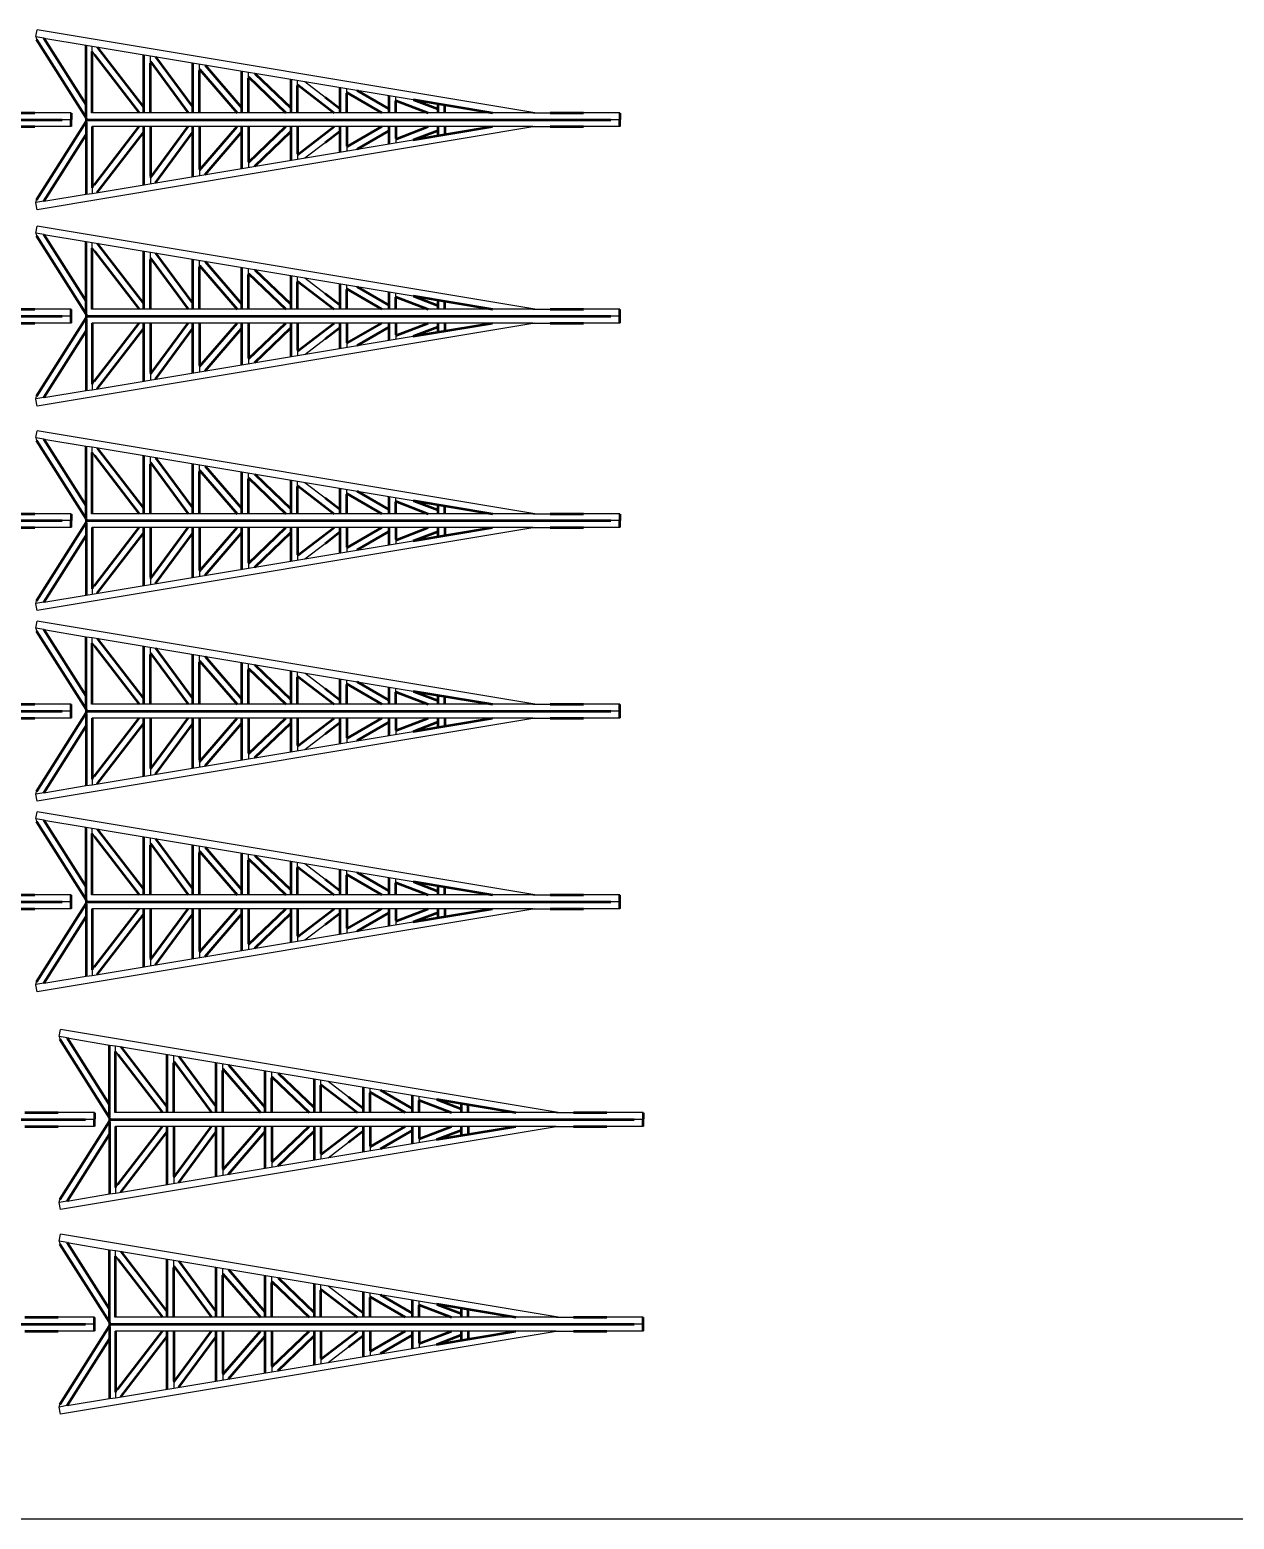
# Model space of a CAD drawing. Header units: centimetres. Extents: x 87 to 195, y 102 to 162.
# Drawn here: x 146.21 to 158.07, y 101.98 to 116.65 of the extents above; entities that cross this region are included whole.
import ezdxf

# ---------------------------------------------------------------- set-up
doc = ezdxf.new("R2010")
doc.units = ezdxf.units.CM
doc.layers.add('modulos alternativos', color=10, linetype='Continuous')

msp = doc.modelspace()

# ---------------------------------------------------------------- linework, layer by layer
for p, q in [((146.267, 116.584), (146.278, 116.651)), ((151.182, 115.834), (146.278, 116.651)), ((146.267, 116.584), (146.273, 116.555)), ((146.267, 116.582), (146.267, 116.582)), ((146.346, 116.569), (146.267, 116.582)), ((146.346, 116.569), (146.763, 116.499)), ((146.763, 116.499), (146.82, 116.491)), ((146.82, 116.436), (146.82, 116.491)), ((146.82, 116.491), (149.983, 115.964)), ((146.82, 116.436), (146.843, 116.406)), ((146.87, 116.483), (146.872, 116.481)), ((147.327, 116.405), (147.327, 116.407)), ((147.395, 116.322), (147.395, 116.396)), ((147.444, 116.388), (147.446, 116.385)), ((147.81, 116.325), (147.81, 116.326)), ((147.879, 116.249), (147.879, 116.315)), ((147.932, 116.306), (147.934, 116.304)), ((148.294, 116.244), (148.294, 116.246)), ((148.363, 116.176), (148.363, 116.234)), ((148.422, 116.224), (148.425, 116.222)), ((148.778, 116.163), (148.778, 116.165)), ((148.846, 116.102), (148.846, 116.154)), ((148.918, 116.142), (149.116, 115.989)), ((149.261, 116.083), (149.261, 116.085)), ((149.33, 116.027), (149.33, 116.073)), ((149.426, 116.057), (149.431, 116.054)), ((149.745, 116.002), (149.745, 116.004)), ((149.813, 115.952), (149.813, 115.993)), ((149.983, 115.964), (149.992, 115.961)), ((146.613, 115.834), (146.256, 115.834)), ((146.613, 115.831), (146.613, 115.834)), ((146.763, 115.783), (146.763, 115.789)), ((146.82, 115.831), (146.82, 115.834)), ((148.237, 115.834), (146.82, 115.834)), ((148.249, 115.834), (148.237, 115.834)), ((151.165, 115.834), (148.249, 115.834)), ((148.363, 115.834), (148.36, 115.834)), ((151.165, 115.834), (151.335, 115.834)), ((152.02, 115.834), (151.663, 115.834)), ((152.02, 115.831), (152.02, 115.834)), ((146.613, 115.697), (146.256, 115.697)), ((151.182, 115.697), (146.278, 114.879)), ((146.613, 115.765), (146.525, 115.765)), ((146.613, 115.768), (146.613, 115.763)), ((146.613, 115.7), (146.613, 115.697)), ((146.763, 115.747), (146.763, 115.742)), ((146.82, 115.7), (146.82, 115.697)), ((148.237, 115.697), (146.82, 115.697)), ((148.249, 115.697), (148.237, 115.697)), ((151.165, 115.697), (148.249, 115.697)), ((148.363, 115.697), (148.36, 115.697)), ((151.165, 115.697), (151.335, 115.697)), ((152.02, 115.697), (151.663, 115.697)), ((152.02, 115.765), (151.932, 115.765)), ((152.02, 115.768), (152.02, 115.763)), ((152.02, 115.7), (152.02, 115.697)), ((146.82, 115.039), (149.983, 115.567)), ((148.918, 115.389), (149.116, 115.542)), ((149.33, 115.504), (149.33, 115.458)), ((149.745, 115.529), (149.745, 115.527)), ((149.813, 115.579), (149.813, 115.538)), ((149.983, 115.567), (149.992, 115.57)), ((148.363, 115.355), (148.363, 115.296)), ((148.778, 115.367), (148.778, 115.366)), ((148.846, 115.429), (148.846, 115.377)), ((149.261, 115.448), (149.261, 115.446)), ((149.426, 115.474), (149.431, 115.476)), ((147.395, 115.208), (147.395, 115.135)), ((147.81, 115.206), (147.81, 115.204)), ((147.879, 115.282), (147.879, 115.216)), ((147.932, 115.225), (147.934, 115.227)), ((148.294, 115.287), (148.294, 115.285)), ((148.422, 115.306), (148.425, 115.309)), ((146.763, 115.032), (146.82, 115.039)), ((146.82, 115.095), (146.843, 115.125)), ((146.82, 115.095), (146.82, 115.039)), ((146.87, 115.048), (146.872, 115.05)), ((147.327, 115.126), (147.327, 115.124)), ((147.444, 115.143), (147.446, 115.145)), ((146.267, 114.947), (146.273, 114.976)), ((146.346, 114.962), (146.267, 114.949)), ((146.267, 114.949), (146.267, 114.949)), ((146.278, 114.879), (146.267, 114.947)), ((146.346, 114.962), (146.763, 115.032)), ((146.267, 114.649), (146.278, 114.717)), ((146.267, 114.647), (146.267, 114.647)), ((146.267, 114.647), (146.273, 114.621)), ((146.346, 114.634), (146.267, 114.647)), ((151.182, 113.9), (146.278, 114.717)), ((146.346, 114.634), (146.763, 114.565)), ((146.763, 114.565), (146.82, 114.557)), ((146.82, 114.501), (146.82, 114.557)), ((146.82, 114.557), (149.983, 114.03)), ((146.82, 114.501), (146.843, 114.472)), ((146.87, 114.549), (146.872, 114.546)), ((147.327, 114.471), (147.327, 114.473)), ((147.395, 114.388), (147.395, 114.461)), ((147.444, 114.453), (147.446, 114.451)), ((147.81, 114.39), (147.81, 114.392)), ((147.879, 114.315), (147.879, 114.381)), ((147.932, 114.372), (147.934, 114.37)), ((148.294, 114.31), (148.294, 114.311)), ((148.363, 114.241), (148.363, 114.3)), ((148.422, 114.29), (148.425, 114.288)), ((148.778, 114.229), (148.778, 114.231)), ((148.846, 114.167), (148.846, 114.219)), ((148.918, 114.207), (149.116, 114.055)), ((149.261, 114.148), (149.261, 114.15)), ((149.33, 114.093), (149.33, 114.139)), ((149.426, 114.123), (149.431, 114.12)), ((149.745, 114.068), (149.745, 114.07)), ((149.813, 114.017), (149.813, 114.058)), ((149.983, 114.03), (149.992, 114.026)), ((146.613, 113.9), (146.256, 113.9)), ((146.613, 113.897), (146.613, 113.9)), ((146.82, 113.897), (146.82, 113.9)), ((148.237, 113.9), (146.82, 113.9)), ((148.249, 113.9), (148.237, 113.9)), ((151.165, 113.9), (148.249, 113.9)), ((148.363, 113.9), (148.36, 113.9)), ((151.165, 113.9), (151.335, 113.9)), ((152.02, 113.9), (151.663, 113.9)), ((152.02, 113.897), (152.02, 113.9)), ((146.613, 113.762), (146.256, 113.762)), ((151.182, 113.762), (146.278, 112.945)), ((146.613, 113.831), (146.525, 113.831)), ((146.613, 113.834), (146.613, 113.828)), ((146.613, 113.765), (146.613, 113.762)), ((146.763, 113.849), (146.763, 113.854)), ((146.763, 113.813), (146.763, 113.808)), ((146.82, 113.765), (146.82, 113.762)), ((148.237, 113.762), (146.82, 113.762)), ((148.249, 113.762), (148.237, 113.762)), ((151.165, 113.762), (148.249, 113.762)), ((148.363, 113.762), (148.36, 113.762)), ((151.165, 113.762), (151.335, 113.762)), ((152.02, 113.762), (151.663, 113.762)), ((152.02, 113.831), (151.932, 113.831)), ((152.02, 113.834), (152.02, 113.828)), ((152.02, 113.765), (152.02, 113.762)), ((146.82, 113.105), (149.983, 113.632)), ((148.918, 113.454), (149.116, 113.607)), ((149.33, 113.569), (149.33, 113.523)), ((149.745, 113.594), (149.745, 113.592)), ((149.813, 113.645), (149.813, 113.604)), ((149.983, 113.632), (149.992, 113.635)), ((148.778, 113.433), (148.778, 113.431)), ((148.846, 113.495), (148.846, 113.443)), ((149.261, 113.514), (149.261, 113.512)), ((149.426, 113.539), (149.431, 113.542)), ((147.879, 113.347), (147.879, 113.281)), ((147.932, 113.29), (147.934, 113.292)), ((148.294, 113.352), (148.294, 113.351)), ((148.363, 113.421), (148.363, 113.362)), ((148.422, 113.372), (148.425, 113.374)), ((146.82, 113.161), (146.843, 113.19)), ((146.82, 113.161), (146.82, 113.105)), ((147.327, 113.191), (147.327, 113.189)), ((147.395, 113.274), (147.395, 113.201)), ((147.444, 113.209), (147.446, 113.211)), ((147.81, 113.272), (147.81, 113.27)), ((146.267, 113.015), (146.273, 113.041)), ((146.346, 113.028), (146.267, 113.015)), ((146.267, 113.015), (146.267, 113.015)), ((146.278, 112.945), (146.267, 113.013)), ((146.346, 113.028), (146.763, 113.097)), ((146.763, 113.097), (146.82, 113.105)), ((146.87, 113.113), (146.872, 113.115)), ((146.267, 112.634), (146.278, 112.702)), ((151.182, 111.884), (146.278, 112.702)), ((146.267, 112.632), (146.267, 112.632)), ((146.267, 112.632), (146.273, 112.605)), ((146.346, 112.619), (146.267, 112.632)), ((146.346, 112.619), (146.763, 112.549)), ((146.763, 112.549), (146.82, 112.542)), ((146.82, 112.486), (146.82, 112.542)), ((146.82, 112.542), (149.983, 112.015)), ((146.82, 112.486), (146.843, 112.456)), ((146.87, 112.533), (146.872, 112.531)), ((147.327, 112.455), (147.327, 112.457)), ((147.395, 112.373), (147.395, 112.446)), ((147.444, 112.438), (147.446, 112.436)), ((147.81, 112.375), (147.81, 112.377)), ((147.879, 112.3), (147.879, 112.365)), ((147.932, 112.356), (147.934, 112.354)), ((148.294, 112.294), (148.294, 112.296)), ((148.363, 112.226), (148.363, 112.285)), ((148.422, 112.275), (148.425, 112.272)), ((148.778, 112.214), (148.778, 112.216)), ((148.846, 112.152), (148.846, 112.204)), ((148.918, 112.192), (149.116, 112.039)), ((149.261, 112.133), (149.261, 112.135)), ((149.33, 112.077), (149.33, 112.123)), ((149.426, 112.107), (149.431, 112.105)), ((149.745, 112.052), (149.745, 112.054)), ((149.813, 112.002), (149.813, 112.043)), ((149.983, 112.015), (149.992, 112.011)), ((146.613, 111.884), (146.256, 111.884)), ((146.613, 111.816), (146.525, 111.816)), ((146.613, 111.881), (146.613, 111.884)), ((146.613, 111.818), (146.613, 111.813)), ((146.763, 111.834), (146.763, 111.839)), ((146.82, 111.881), (146.82, 111.884)), ((148.237, 111.884), (146.82, 111.884)), ((148.249, 111.884), (148.237, 111.884)), ((151.165, 111.884), (148.249, 111.884)), ((148.363, 111.884), (148.36, 111.884)), ((151.165, 111.884), (151.335, 111.884)), ((152.02, 111.884), (151.663, 111.884)), ((152.02, 111.816), (151.932, 111.816)), ((152.02, 111.881), (152.02, 111.884)), ((152.02, 111.818), (152.02, 111.813)), ((146.613, 111.747), (146.256, 111.747)), ((151.182, 111.747), (146.278, 110.93)), ((146.613, 111.75), (146.613, 111.747)), ((146.763, 111.798), (146.763, 111.792)), ((146.82, 111.75), (146.82, 111.747)), ((148.237, 111.747), (146.82, 111.747)), ((148.249, 111.747), (148.237, 111.747)), ((151.165, 111.747), (148.249, 111.747)), ((148.363, 111.747), (148.36, 111.747)), ((151.165, 111.747), (151.335, 111.747)), ((152.02, 111.747), (151.663, 111.747)), ((152.02, 111.75), (152.02, 111.747)), ((146.82, 111.09), (149.983, 111.617)), ((148.918, 111.439), (149.116, 111.592)), ((149.33, 111.554), (149.33, 111.508)), ((149.426, 111.524), (149.431, 111.527)), ((149.745, 111.579), (149.745, 111.577)), ((149.813, 111.63), (149.813, 111.588)), ((149.983, 111.617), (149.992, 111.62)), ((148.363, 111.405), (148.363, 111.347)), ((148.778, 111.418), (148.778, 111.416)), ((148.846, 111.479), (148.846, 111.427)), ((149.261, 111.498), (149.261, 111.496)), ((147.395, 111.259), (147.395, 111.185)), ((147.81, 111.257), (147.81, 111.255)), ((147.879, 111.332), (147.879, 111.266)), ((147.932, 111.275), (147.934, 111.277)), ((148.294, 111.337), (148.294, 111.335)), ((148.422, 111.357), (148.425, 111.359)), ((146.346, 111.012), (146.763, 111.082)), ((146.763, 111.082), (146.82, 111.09)), ((146.82, 111.145), (146.843, 111.175)), ((146.82, 111.145), (146.82, 111.09)), ((146.87, 111.098), (146.872, 111.1)), ((147.327, 111.176), (147.327, 111.174)), ((147.444, 111.194), (147.446, 111.196)), ((146.267, 110.999), (146.273, 111.026)), ((146.346, 111.012), (146.267, 110.999)), ((146.267, 110.999), (146.267, 110.999)), ((146.278, 110.93), (146.267, 110.997)), ((146.267, 110.757), (146.278, 110.825)), ((151.182, 110.007), (146.278, 110.825)), ((146.267, 110.757), (146.273, 110.728)), ((146.267, 110.755), (146.267, 110.755)), ((146.346, 110.742), (146.267, 110.755)), ((146.346, 110.742), (146.763, 110.672)), ((146.763, 110.672), (146.82, 110.665)), ((146.82, 110.609), (146.82, 110.665)), ((146.82, 110.665), (149.983, 110.137)), ((146.87, 110.656), (146.872, 110.654)), ((146.82, 110.609), (146.843, 110.579)), ((147.327, 110.578), (147.327, 110.58)), ((147.395, 110.496), (147.395, 110.569)), ((147.444, 110.561), (147.446, 110.559)), ((147.81, 110.498), (147.81, 110.5)), ((147.879, 110.422), (147.879, 110.488)), ((147.932, 110.479), (147.934, 110.477)), ((148.294, 110.417), (148.294, 110.419)), ((148.363, 110.349), (148.363, 110.408)), ((148.422, 110.398), (148.425, 110.395)), ((148.778, 110.337), (148.778, 110.338)), ((148.846, 110.275), (148.846, 110.327)), ((148.918, 110.315), (149.116, 110.162)), ((149.261, 110.256), (149.261, 110.258)), ((149.33, 110.2), (149.33, 110.246)), ((149.426, 110.23), (149.431, 110.228)), ((149.745, 110.175), (149.745, 110.177)), ((149.813, 110.125), (149.813, 110.166)), ((149.983, 110.137), (149.992, 110.134)), ((146.613, 110.007), (146.256, 110.007)), ((146.613, 109.939), (146.525, 109.939)), ((146.613, 110.004), (146.613, 110.007)), ((146.613, 109.941), (146.613, 109.936)), ((146.763, 109.957), (146.763, 109.962)), ((146.763, 109.921), (146.763, 109.915)), ((146.82, 110.004), (146.82, 110.007)), ((148.237, 110.007), (146.82, 110.007)), ((148.249, 110.007), (148.237, 110.007)), ((151.165, 110.007), (148.249, 110.007)), ((148.363, 110.007), (148.36, 110.007)), ((151.165, 110.007), (151.335, 110.007)), ((152.02, 110.007), (151.663, 110.007)), ((152.02, 109.939), (151.932, 109.939)), ((152.02, 110.004), (152.02, 110.007)), ((152.02, 109.941), (152.02, 109.936)), ((146.613, 109.87), (146.256, 109.87)), ((151.182, 109.87), (146.278, 109.053)), ((146.613, 109.873), (146.613, 109.87)), ((146.82, 109.873), (146.82, 109.87)), ((148.237, 109.87), (146.82, 109.87)), ((148.249, 109.87), (148.237, 109.87)), ((151.165, 109.87), (148.249, 109.87)), ((148.363, 109.87), (148.36, 109.87)), ((151.165, 109.87), (151.335, 109.87)), ((152.02, 109.87), (151.663, 109.87)), ((152.02, 109.873), (152.02, 109.87)), ((146.82, 109.213), (149.983, 109.74)), ((148.918, 109.562), (149.116, 109.715)), ((149.261, 109.621), (149.261, 109.619)), ((149.33, 109.677), (149.33, 109.631)), ((149.426, 109.647), (149.431, 109.65)), ((149.745, 109.702), (149.745, 109.7)), ((149.813, 109.752), (149.813, 109.711)), ((149.983, 109.74), (149.992, 109.743)), ((148.363, 109.528), (148.363, 109.47)), ((148.422, 109.48), (148.425, 109.482)), ((148.778, 109.541), (148.778, 109.539)), ((148.846, 109.602), (148.846, 109.55)), ((147.395, 109.382), (147.395, 109.308)), ((147.444, 109.316), (147.446, 109.319)), ((147.81, 109.379), (147.81, 109.378)), ((147.879, 109.455), (147.879, 109.389)), ((147.932, 109.398), (147.934, 109.4)), ((148.294, 109.46), (148.294, 109.458)), ((146.346, 109.135), (146.763, 109.205)), ((146.763, 109.205), (146.82, 109.213)), ((146.82, 109.268), (146.843, 109.298)), ((146.82, 109.268), (146.82, 109.213)), ((146.87, 109.221), (146.872, 109.223)), ((147.327, 109.299), (147.327, 109.297)), ((146.267, 109.12), (146.273, 109.149)), ((146.346, 109.135), (146.267, 109.122)), ((146.267, 109.122), (146.267, 109.122)), ((146.278, 109.053), (146.267, 109.12)), ((146.267, 108.88), (146.278, 108.947)), ((146.267, 108.878), (146.267, 108.878)), ((146.267, 108.878), (146.273, 108.851)), ((146.346, 108.865), (146.267, 108.878)), ((151.182, 108.13), (146.278, 108.947)), ((146.346, 108.865), (146.763, 108.795)), ((146.763, 108.795), (146.82, 108.787)), ((146.82, 108.732), (146.82, 108.787)), ((146.82, 108.787), (149.983, 108.26)), ((146.82, 108.732), (146.843, 108.702)), ((146.87, 108.779), (146.872, 108.777)), ((147.327, 108.701), (147.327, 108.703)), ((147.395, 108.618), (147.395, 108.692)), ((147.444, 108.683), (147.446, 108.681)), ((147.81, 108.62), (147.81, 108.622)), ((147.879, 108.545), (147.879, 108.611)), ((147.932, 108.602), (147.934, 108.6)), ((148.294, 108.54), (148.294, 108.542)), ((148.363, 108.472), (148.363, 108.53)), ((148.422, 108.52), (148.425, 108.518)), ((148.778, 108.459), (148.778, 108.461)), ((148.846, 108.398), (148.846, 108.45)), ((148.918, 108.438), (149.116, 108.285)), ((149.261, 108.379), (149.261, 108.381)), ((149.33, 108.323), (149.33, 108.369)), ((149.426, 108.353), (149.431, 108.35)), ((149.745, 108.298), (149.745, 108.3)), ((149.813, 108.247), (149.813, 108.289)), ((149.983, 108.26), (149.992, 108.257)), ((146.613, 108.13), (146.256, 108.13)), ((146.613, 108.061), (146.525, 108.061)), ((146.613, 108.127), (146.613, 108.13)), ((146.613, 108.064), (146.613, 108.059)), ((146.613, 107.996), (146.613, 107.993)), ((146.763, 108.079), (146.763, 108.085)), ((146.763, 108.043), (146.763, 108.038)), ((146.82, 108.127), (146.82, 108.13)), ((148.237, 108.13), (146.82, 108.13)), ((146.82, 107.996), (146.82, 107.993)), ((148.249, 108.13), (148.237, 108.13)), ((151.165, 108.13), (148.249, 108.13)), ((148.363, 108.13), (148.36, 108.13)), ((151.165, 108.13), (151.335, 108.13)), ((152.02, 108.13), (151.663, 108.13)), ((152.02, 108.061), (151.932, 108.061)), ((152.02, 108.127), (152.02, 108.13)), ((152.02, 108.064), (152.02, 108.059)), ((152.02, 107.996), (152.02, 107.993)), ((146.613, 107.993), (146.256, 107.993)), ((151.182, 107.993), (146.278, 107.175)), ((148.237, 107.993), (146.82, 107.993)), ((146.82, 107.335), (149.983, 107.862)), ((148.249, 107.993), (148.237, 107.993)), ((151.165, 107.993), (148.249, 107.993)), ((148.363, 107.993), (148.36, 107.993)), ((149.813, 107.875), (149.813, 107.834)), ((149.983, 107.862), (149.992, 107.866)), ((151.165, 107.993), (151.335, 107.993)), ((152.02, 107.993), (151.663, 107.993)), ((148.846, 107.725), (148.846, 107.673)), ((148.918, 107.685), (149.116, 107.838)), ((149.261, 107.744), (149.261, 107.742)), ((149.33, 107.8), (149.33, 107.754)), ((149.426, 107.77), (149.431, 107.772)), ((149.745, 107.825), (149.745, 107.823)), ((147.879, 107.577), (147.879, 107.512)), ((148.294, 107.583), (148.294, 107.581)), ((148.363, 107.651), (148.363, 107.592)), ((148.422, 107.602), (148.425, 107.605)), ((148.778, 107.663), (148.778, 107.661)), ((146.82, 107.391), (146.843, 107.421)), ((147.327, 107.422), (147.327, 107.42)), ((147.395, 107.504), (147.395, 107.431)), ((147.444, 107.439), (147.446, 107.441)), ((147.81, 107.502), (147.81, 107.5)), ((147.932, 107.521), (147.934, 107.523)), ((146.267, 107.243), (146.273, 107.272)), ((146.346, 107.258), (146.763, 107.328)), ((146.763, 107.328), (146.82, 107.335)), ((146.82, 107.391), (146.82, 107.335)), ((146.87, 107.344), (146.872, 107.346)), ((146.346, 107.258), (146.267, 107.245)), ((146.267, 107.245), (146.267, 107.245)), ((146.278, 107.175), (146.267, 107.243)), ((146.497, 106.735), (146.508, 106.802)), ((146.497, 106.735), (146.503, 106.706)), ((146.497, 106.733), (146.497, 106.733)), ((146.576, 106.72), (146.497, 106.733)), ((151.412, 105.985), (146.508, 106.802)), ((146.576, 106.72), (146.993, 106.65)), ((146.993, 106.65), (147.05, 106.643)), ((147.05, 106.587), (147.05, 106.643)), ((147.05, 106.643), (150.213, 106.115)), ((147.05, 106.587), (147.073, 106.557)), ((147.1, 106.634), (147.102, 106.632)), ((147.557, 106.556), (147.557, 106.558)), ((147.625, 106.474), (147.625, 106.547)), ((147.674, 106.539), (147.676, 106.536)), ((148.04, 106.476), (148.04, 106.478)), ((148.109, 106.4), (148.109, 106.466)), ((148.162, 106.457), (148.164, 106.455)), ((148.524, 106.395), (148.524, 106.397)), ((148.593, 106.327), (148.593, 106.386)), ((148.652, 106.376), (148.655, 106.373)), ((149.008, 106.314), (149.008, 106.316)), ((149.076, 106.253), (149.076, 106.305)), ((149.148, 106.293), (149.346, 106.14)), ((149.491, 106.234), (149.491, 106.236)), ((149.56, 106.178), (149.56, 106.224)), ((149.656, 106.208), (149.661, 106.206)), ((149.975, 106.153), (149.975, 106.155)), ((150.043, 106.103), (150.043, 106.144)), ((150.213, 106.115), (150.222, 106.112)), ((146.843, 105.985), (146.486, 105.985)), ((146.843, 105.982), (146.843, 105.985)), ((146.993, 105.934), (146.993, 105.94)), ((147.05, 105.982), (147.05, 105.985)), ((148.467, 105.985), (147.05, 105.985)), ((148.479, 105.985), (148.467, 105.985)), ((151.395, 105.985), (148.479, 105.985)), ((148.593, 105.985), (148.59, 105.985)), ((151.395, 105.985), (151.565, 105.985)), ((152.25, 105.985), (151.893, 105.985)), ((152.25, 105.982), (152.25, 105.985)), ((146.843, 105.848), (146.486, 105.848)), ((151.412, 105.848), (146.508, 105.031)), ((146.843, 105.917), (146.755, 105.917)), ((146.843, 105.919), (146.843, 105.914)), ((146.843, 105.851), (146.843, 105.848)), ((146.993, 105.899), (146.993, 105.893)), ((147.05, 105.851), (147.05, 105.848)), ((148.467, 105.848), (147.05, 105.848)), ((148.479, 105.848), (148.467, 105.848)), ((151.395, 105.848), (148.479, 105.848)), ((148.593, 105.848), (148.59, 105.848)), ((151.395, 105.848), (151.565, 105.848)), ((152.25, 105.848), (151.893, 105.848)), ((152.25, 105.917), (152.162, 105.917)), ((152.25, 105.919), (152.25, 105.914)), ((152.25, 105.851), (152.25, 105.848)), ((147.05, 105.19), (150.213, 105.718)), ((149.148, 105.54), (149.346, 105.693)), ((149.56, 105.655), (149.56, 105.609)), ((149.975, 105.68), (149.975, 105.678)), ((150.043, 105.73), (150.043, 105.689)), ((150.213, 105.718), (150.222, 105.721)), ((148.593, 105.506), (148.593, 105.447)), ((149.008, 105.519), (149.008, 105.517)), ((149.076, 105.58), (149.076, 105.528)), ((149.491, 105.599), (149.491, 105.597)), ((149.656, 105.625), (149.661, 105.627)), ((147.625, 105.359), (147.625, 105.286)), ((148.04, 105.357), (148.04, 105.355)), ((148.109, 105.433), (148.109, 105.367)), ((148.162, 105.376), (148.164, 105.378)), ((148.524, 105.438), (148.524, 105.436)), ((148.652, 105.457), (148.655, 105.46)), ((147.05, 105.246), (147.073, 105.276)), ((147.05, 105.246), (147.05, 105.19)), ((147.557, 105.277), (147.557, 105.275)), ((147.674, 105.294), (147.676, 105.297)), ((146.497, 105.098), (146.503, 105.127)), ((146.576, 105.113), (146.497, 105.1)), ((146.497, 105.1), (146.497, 105.1)), ((146.508, 105.031), (146.497, 105.098)), ((146.576, 105.113), (146.993, 105.183)), ((146.993, 105.183), (147.05, 105.19)), ((147.1, 105.199), (147.102, 105.201)), ((146.497, 104.718), (146.508, 104.786)), ((151.412, 103.968), (146.508, 104.786)), ((146.497, 104.718), (146.503, 104.689)), ((146.497, 104.716), (146.497, 104.716)), ((146.576, 104.703), (146.497, 104.716)), ((146.576, 104.703), (146.993, 104.633)), ((146.993, 104.633), (147.05, 104.626)), ((147.05, 104.57), (147.05, 104.626)), ((147.05, 104.626), (150.213, 104.099)), ((147.05, 104.57), (147.073, 104.54)), ((147.1, 104.617), (147.102, 104.615)), ((147.557, 104.539), (147.557, 104.541)), ((147.625, 104.457), (147.625, 104.53)), ((147.674, 104.522), (147.676, 104.52)), ((148.04, 104.459), (148.04, 104.461)), ((148.109, 104.384), (148.109, 104.449)), ((148.162, 104.441), (148.164, 104.438)), ((148.524, 104.378), (148.524, 104.38)), ((148.593, 104.31), (148.593, 104.369)), ((148.652, 104.359), (148.655, 104.356)), ((149.008, 104.298), (149.008, 104.3)), ((149.076, 104.236), (149.076, 104.288)), ((149.148, 104.276), (149.346, 104.123)), ((149.491, 104.217), (149.491, 104.219)), ((149.56, 104.161), (149.56, 104.208)), ((149.656, 104.191), (149.661, 104.189)), ((149.975, 104.136), (149.975, 104.138)), ((150.043, 104.086), (150.043, 104.127)), ((150.213, 104.099), (150.222, 104.095)), ((146.843, 103.968), (146.486, 103.968)), ((146.843, 103.9), (146.755, 103.9)), ((146.843, 103.965), (146.843, 103.968)), ((146.843, 103.903), (146.843, 103.897)), ((146.993, 103.918), (146.993, 103.923)), ((147.05, 103.965), (147.05, 103.968)), ((148.467, 103.968), (147.05, 103.968)), ((148.479, 103.968), (148.467, 103.968)), ((151.395, 103.968), (148.479, 103.968)), ((148.593, 103.968), (148.59, 103.968)), ((151.395, 103.968), (151.565, 103.968)), ((152.25, 103.968), (151.893, 103.968)), ((152.25, 103.9), (152.162, 103.9)), ((152.25, 103.965), (152.25, 103.968)), ((152.25, 103.903), (152.25, 103.897)), ((146.843, 103.831), (146.486, 103.831)), ((151.412, 103.831), (146.508, 103.014)), ((146.843, 103.834), (146.843, 103.831)), ((146.993, 103.882), (146.993, 103.877)), ((147.05, 103.834), (147.05, 103.831)), ((148.467, 103.831), (147.05, 103.831)), ((148.479, 103.831), (148.467, 103.831)), ((151.395, 103.831), (148.479, 103.831)), ((148.593, 103.831), (148.59, 103.831)), ((151.395, 103.831), (151.565, 103.831)), ((152.25, 103.831), (151.893, 103.831)), ((152.25, 103.834), (152.25, 103.831)), ((147.05, 103.174), (150.213, 103.701)), ((149.148, 103.523), (149.346, 103.676)), ((149.56, 103.638), (149.56, 103.592)), ((149.656, 103.608), (149.661, 103.611)), ((149.975, 103.663), (149.975, 103.661)), ((150.043, 103.714), (150.043, 103.672)), ((150.213, 103.701), (150.222, 103.704)), ((148.593, 103.489), (148.593, 103.431)), ((149.008, 103.502), (149.008, 103.5)), ((149.076, 103.563), (149.076, 103.511)), ((149.491, 103.582), (149.491, 103.58)), ((147.625, 103.343), (147.625, 103.27)), ((148.04, 103.341), (148.04, 103.339)), ((148.109, 103.416), (148.109, 103.35)), ((148.162, 103.359), (148.164, 103.361)), ((148.524, 103.421), (148.524, 103.419)), ((148.652, 103.441), (148.655, 103.443)), ((146.576, 103.097), (146.993, 103.166)), ((146.993, 103.166), (147.05, 103.174)), ((147.05, 103.229), (147.073, 103.259)), ((147.05, 103.229), (147.05, 103.174)), ((147.1, 103.182), (147.102, 103.184)), ((147.557, 103.26), (147.557, 103.258)), ((147.674, 103.278), (147.676, 103.28)), ((146.497, 103.083), (146.503, 103.11)), ((146.576, 103.097), (146.497, 103.083)), ((146.497, 103.083), (146.497, 103.083)), ((146.508, 103.014), (146.497, 103.081))]:
    msp.add_line(p, q)
at = {"lineweight": 50}
for p, q in [((146.273, 116.555), (146.763, 115.783)), ((146.346, 116.569), (146.763, 115.911)), ((146.763, 115.789), (146.763, 116.499)), ((146.82, 115.834), (146.82, 116.436)), ((146.843, 116.406), (147.284, 115.834)), ((146.872, 116.481), (147.327, 115.89)), ((147.327, 116.405), (147.327, 115.834)), ((147.446, 116.385), (147.81, 115.892)), ((147.395, 116.338), (147.768, 115.834)), ((147.395, 115.834), (147.395, 116.322)), ((147.81, 116.325), (147.81, 115.834)), ((147.879, 116.263), (148.249, 115.834)), ((147.879, 115.834), (147.879, 116.249)), ((147.934, 116.304), (148.294, 115.886)), ((148.294, 116.244), (148.294, 115.834)), ((148.425, 116.222), (148.778, 115.882)), ((148.363, 116.187), (148.728, 115.834)), ((148.363, 115.834), (148.363, 116.176)), ((148.778, 116.163), (148.778, 115.834)), ((148.846, 116.111), (149.205, 115.834)), ((148.846, 115.834), (148.846, 116.102)), ((149.261, 116.083), (149.261, 115.834)), ((149.116, 115.989), (149.261, 115.877)), ((149.33, 116.034), (149.676, 115.834)), ((149.33, 115.834), (149.33, 116.027)), ((149.431, 116.054), (149.745, 115.874)), ((149.745, 116.002), (149.745, 115.834)), ((149.813, 115.956), (150.132, 115.834)), ((149.813, 115.834), (149.813, 115.952)), ((149.983, 115.964), (150.765, 115.834)), ((149.992, 115.961), (150.228, 115.871)), ((150.228, 115.923), (150.228, 115.834)), ((145.927, 115.834), (146.256, 115.834)), ((146.613, 115.831), (146.613, 115.768)), ((146.763, 115.783), (146.763, 115.747)), ((150.297, 115.834), (150.297, 115.912)), ((151.335, 115.834), (151.663, 115.834)), ((152.02, 115.831), (152.02, 115.768)), ((141.356, 115.765), (146.525, 115.765)), ((145.927, 115.697), (146.256, 115.697)), ((146.273, 114.976), (146.763, 115.747)), ((146.613, 115.7), (146.613, 115.763)), ((146.763, 115.765), (151.932, 115.765)), ((146.763, 115.742), (146.763, 115.032)), ((146.82, 115.697), (146.82, 115.095)), ((146.843, 115.125), (147.284, 115.697)), ((146.872, 115.05), (147.327, 115.641)), ((147.327, 115.697), (147.327, 115.126)), ((147.395, 115.697), (147.395, 115.208)), ((147.395, 115.193), (147.768, 115.697)), ((147.446, 115.145), (147.81, 115.639)), ((147.81, 115.697), (147.81, 115.206)), ((147.879, 115.697), (147.879, 115.282)), ((147.879, 115.268), (148.249, 115.697)), ((147.934, 115.227), (148.294, 115.644)), ((148.294, 115.697), (148.294, 115.287)), ((148.363, 115.697), (148.363, 115.355)), ((148.363, 115.344), (148.728, 115.697)), ((148.425, 115.309), (148.778, 115.649)), ((148.778, 115.697), (148.778, 115.367)), ((148.846, 115.697), (148.846, 115.429)), ((148.846, 115.42), (149.205, 115.697)), ((149.116, 115.542), (149.261, 115.654)), ((149.261, 115.697), (149.261, 115.448)), ((149.33, 115.497), (149.676, 115.697)), ((149.33, 115.697), (149.33, 115.504)), ((149.431, 115.476), (149.745, 115.657)), ((149.745, 115.697), (149.745, 115.529)), ((149.813, 115.697), (149.813, 115.579)), ((149.813, 115.575), (150.132, 115.697)), ((149.983, 115.567), (150.765, 115.697)), ((149.992, 115.57), (150.228, 115.66)), ((150.228, 115.697), (150.228, 115.607)), ((150.297, 115.697), (150.297, 115.619)), ((151.335, 115.697), (151.663, 115.697)), ((152.02, 115.7), (152.02, 115.763)), ((146.346, 114.962), (146.763, 115.619)), ((146.273, 114.621), (146.763, 113.849)), ((146.346, 114.634), (146.763, 113.977)), ((146.763, 113.854), (146.763, 114.565)), ((146.82, 113.9), (146.82, 114.501)), ((146.843, 114.472), (147.284, 113.9)), ((146.872, 114.546), (147.327, 113.956)), ((147.327, 114.471), (147.327, 113.9)), ((147.446, 114.451), (147.81, 113.957)), ((147.395, 114.403), (147.768, 113.9)), ((147.395, 113.9), (147.395, 114.388)), ((147.81, 114.39), (147.81, 113.9)), ((147.879, 114.328), (148.249, 113.9)), ((147.879, 113.9), (147.879, 114.315)), ((147.934, 114.37), (148.294, 113.952)), ((148.294, 114.31), (148.294, 113.9)), ((148.363, 114.252), (148.728, 113.9)), ((148.363, 113.9), (148.363, 114.241)), ((148.425, 114.288), (148.778, 113.947)), ((148.778, 114.229), (148.778, 113.9)), ((148.846, 114.176), (149.205, 113.9)), ((148.846, 113.9), (148.846, 114.167)), ((149.116, 114.055), (149.261, 113.943)), ((149.261, 114.148), (149.261, 113.9)), ((149.33, 114.099), (149.676, 113.9)), ((149.33, 113.9), (149.33, 114.093)), ((149.431, 114.12), (149.745, 113.939)), ((149.745, 114.068), (149.745, 113.9)), ((149.813, 114.021), (150.132, 113.9)), ((149.813, 113.9), (149.813, 114.017)), ((149.983, 114.03), (150.765, 113.9)), ((149.992, 114.026), (150.228, 113.936)), ((145.927, 113.9), (146.256, 113.9)), ((146.613, 113.765), (146.613, 113.897)), ((150.228, 113.989), (150.228, 113.9)), ((150.297, 113.9), (150.297, 113.978)), ((151.335, 113.9), (151.663, 113.9)), ((152.02, 113.765), (152.02, 113.897)), ((141.356, 113.831), (146.525, 113.831)), ((145.927, 113.762), (146.256, 113.762)), ((146.273, 113.041), (146.763, 113.813)), ((146.763, 113.849), (146.763, 113.813)), ((146.763, 113.831), (151.932, 113.831)), ((146.763, 113.808), (146.763, 113.097)), ((146.82, 113.762), (146.82, 113.161)), ((146.843, 113.19), (147.284, 113.762)), ((147.327, 113.762), (147.327, 113.191)), ((147.395, 113.762), (147.395, 113.274)), ((147.395, 113.258), (147.768, 113.762)), ((147.81, 113.762), (147.81, 113.272)), ((147.879, 113.762), (147.879, 113.347)), ((147.879, 113.334), (148.249, 113.762)), ((148.294, 113.762), (148.294, 113.352)), ((148.363, 113.762), (148.363, 113.421)), ((148.363, 113.41), (148.728, 113.762)), ((148.778, 113.762), (148.778, 113.433)), ((148.846, 113.762), (148.846, 113.495)), ((148.846, 113.486), (149.205, 113.762)), ((149.116, 113.607), (149.261, 113.719)), ((149.261, 113.762), (149.261, 113.514)), ((149.33, 113.563), (149.676, 113.762)), ((149.33, 113.762), (149.33, 113.569)), ((149.431, 113.542), (149.745, 113.723)), ((149.745, 113.762), (149.745, 113.594)), ((149.813, 113.762), (149.813, 113.645)), ((149.813, 113.64), (150.132, 113.762)), ((149.983, 113.632), (150.765, 113.762)), ((149.992, 113.635), (150.228, 113.726)), ((150.228, 113.762), (150.228, 113.673)), ((150.297, 113.762), (150.297, 113.684)), ((151.335, 113.762), (151.663, 113.762)), ((146.346, 113.028), (146.763, 113.685)), ((146.872, 113.115), (147.327, 113.706)), ((147.446, 113.211), (147.81, 113.705)), ((147.934, 113.292), (148.294, 113.71)), ((148.425, 113.374), (148.778, 113.715)), ((146.273, 112.605), (146.763, 111.834)), ((146.346, 112.619), (146.763, 111.962)), ((146.763, 111.839), (146.763, 112.549)), ((146.82, 111.884), (146.82, 112.486)), ((146.843, 112.456), (147.284, 111.884)), ((146.872, 112.531), (147.327, 111.94)), ((147.327, 112.455), (147.327, 111.884)), ((147.446, 112.436), (147.81, 111.942)), ((147.395, 112.388), (147.768, 111.884)), ((147.395, 111.884), (147.395, 112.373)), ((147.81, 112.375), (147.81, 111.884)), ((147.879, 112.313), (148.249, 111.884)), ((147.879, 111.884), (147.879, 112.3)), ((147.934, 112.354), (148.294, 111.937)), ((148.294, 112.294), (148.294, 111.884)), ((148.425, 112.272), (148.778, 111.932)), ((148.363, 112.237), (148.728, 111.884)), ((148.363, 111.884), (148.363, 112.226)), ((148.778, 112.214), (148.778, 111.884)), ((148.846, 112.161), (149.205, 111.884)), ((148.846, 111.884), (148.846, 112.152)), ((149.261, 112.133), (149.261, 111.884)), ((149.431, 112.105), (149.745, 111.924)), ((149.116, 112.039), (149.261, 111.928)), ((149.33, 112.084), (149.676, 111.884)), ((149.33, 111.884), (149.33, 112.077)), ((149.745, 112.052), (149.745, 111.884)), ((149.813, 112.006), (150.132, 111.884)), ((149.813, 111.884), (149.813, 112.002)), ((149.983, 112.015), (150.765, 111.884)), ((149.992, 112.011), (150.228, 111.921)), ((150.228, 111.974), (150.228, 111.884)), ((150.297, 111.884), (150.297, 111.962)), ((141.356, 111.816), (146.525, 111.816)), ((145.927, 111.884), (146.256, 111.884)), ((146.613, 111.881), (146.613, 111.818)), ((146.613, 111.75), (146.613, 111.813)), ((146.763, 111.834), (146.763, 111.798)), ((146.763, 111.816), (151.932, 111.816)), ((151.335, 111.884), (151.663, 111.884)), ((152.02, 111.881), (152.02, 111.818)), ((152.02, 111.75), (152.02, 111.813)), ((145.927, 111.747), (146.256, 111.747)), ((146.273, 111.026), (146.763, 111.798)), ((146.346, 111.012), (146.763, 111.67)), ((146.763, 111.792), (146.763, 111.082)), ((146.82, 111.747), (146.82, 111.145)), ((146.843, 111.175), (147.284, 111.747)), ((146.872, 111.1), (147.327, 111.691)), ((147.327, 111.747), (147.327, 111.176)), ((147.395, 111.747), (147.395, 111.259)), ((147.395, 111.243), (147.768, 111.747)), ((147.446, 111.196), (147.81, 111.689)), ((147.81, 111.747), (147.81, 111.257)), ((147.879, 111.747), (147.879, 111.332)), ((147.879, 111.319), (148.249, 111.747)), ((147.934, 111.277), (148.294, 111.695)), ((148.294, 111.747), (148.294, 111.337)), ((148.363, 111.747), (148.363, 111.405)), ((148.363, 111.394), (148.728, 111.747)), ((148.425, 111.359), (148.778, 111.699)), ((148.778, 111.747), (148.778, 111.418)), ((148.846, 111.747), (148.846, 111.479)), ((148.846, 111.471), (149.205, 111.747)), ((149.116, 111.592), (149.261, 111.704)), ((149.261, 111.747), (149.261, 111.498)), ((149.33, 111.547), (149.676, 111.747)), ((149.33, 111.747), (149.33, 111.554)), ((149.431, 111.527), (149.745, 111.708)), ((149.745, 111.747), (149.745, 111.579)), ((149.813, 111.747), (149.813, 111.63)), ((149.813, 111.625), (150.132, 111.747)), ((149.983, 111.617), (150.765, 111.747)), ((149.992, 111.62), (150.228, 111.71)), ((150.228, 111.747), (150.228, 111.658)), ((150.297, 111.747), (150.297, 111.669)), ((151.335, 111.747), (151.663, 111.747)), ((146.273, 110.728), (146.763, 109.957)), ((146.346, 110.742), (146.763, 110.085)), ((146.763, 109.962), (146.763, 110.672)), ((146.872, 110.654), (147.327, 110.063)), ((146.82, 110.007), (146.82, 110.609)), ((146.843, 110.579), (147.284, 110.007)), ((147.327, 110.578), (147.327, 110.007)), ((147.395, 110.511), (147.768, 110.007)), ((147.395, 110.007), (147.395, 110.496)), ((147.446, 110.559), (147.81, 110.065)), ((147.81, 110.498), (147.81, 110.007)), ((147.879, 110.436), (148.249, 110.007)), ((147.879, 110.007), (147.879, 110.422)), ((147.934, 110.477), (148.294, 110.06)), ((148.294, 110.417), (148.294, 110.007)), ((148.363, 110.36), (148.728, 110.007)), ((148.363, 110.007), (148.363, 110.349)), ((148.425, 110.395), (148.778, 110.055)), ((148.778, 110.337), (148.778, 110.007)), ((148.846, 110.284), (149.205, 110.007)), ((148.846, 110.007), (148.846, 110.275)), ((149.261, 110.256), (149.261, 110.007)), ((149.33, 110.207), (149.676, 110.007)), ((149.33, 110.007), (149.33, 110.2)), ((149.431, 110.228), (149.745, 110.047)), ((149.116, 110.162), (149.261, 110.05)), ((149.745, 110.175), (149.745, 110.007)), ((149.813, 110.129), (150.132, 110.007)), ((149.813, 110.007), (149.813, 110.125)), ((149.983, 110.137), (150.765, 110.007)), ((149.992, 110.134), (150.228, 110.044)), ((150.228, 110.097), (150.228, 110.007)), ((150.297, 110.007), (150.297, 110.085)), ((141.356, 109.939), (146.525, 109.939)), ((145.927, 110.007), (146.256, 110.007)), ((146.273, 109.149), (146.763, 109.921)), ((146.613, 109.873), (146.613, 110.004)), ((146.763, 109.957), (146.763, 109.921)), ((146.763, 109.939), (151.932, 109.939)), ((146.763, 109.915), (146.763, 109.205)), ((151.335, 110.007), (151.663, 110.007)), ((152.02, 109.873), (152.02, 110.004)), ((145.927, 109.87), (146.256, 109.87)), ((146.346, 109.135), (146.763, 109.793)), ((146.82, 109.87), (146.82, 109.268)), ((146.843, 109.298), (147.284, 109.87)), ((146.872, 109.223), (147.327, 109.814)), ((147.327, 109.87), (147.327, 109.299)), ((147.395, 109.87), (147.395, 109.382)), ((147.395, 109.366), (147.768, 109.87)), ((147.446, 109.319), (147.81, 109.812)), ((147.81, 109.87), (147.81, 109.379)), ((147.879, 109.87), (147.879, 109.455)), ((147.879, 109.441), (148.249, 109.87)), ((147.934, 109.4), (148.294, 109.818)), ((148.294, 109.87), (148.294, 109.46)), ((148.363, 109.87), (148.363, 109.528)), ((148.363, 109.517), (148.728, 109.87)), ((148.425, 109.482), (148.778, 109.822)), ((148.778, 109.87), (148.778, 109.541)), ((148.846, 109.87), (148.846, 109.602)), ((148.846, 109.593), (149.205, 109.87)), ((149.116, 109.715), (149.261, 109.827)), ((149.261, 109.87), (149.261, 109.621)), ((149.33, 109.67), (149.676, 109.87)), ((149.33, 109.87), (149.33, 109.677)), ((149.431, 109.65), (149.745, 109.83)), ((149.745, 109.87), (149.745, 109.702)), ((149.813, 109.87), (149.813, 109.752)), ((149.813, 109.748), (150.132, 109.87)), ((149.983, 109.74), (150.765, 109.87)), ((149.992, 109.743), (150.228, 109.833)), ((150.228, 109.87), (150.228, 109.781)), ((150.297, 109.87), (150.297, 109.792)), ((151.335, 109.87), (151.663, 109.87)), ((146.273, 108.851), (146.763, 108.079)), ((146.346, 108.865), (146.763, 108.207)), ((146.763, 108.085), (146.763, 108.795)), ((146.82, 108.13), (146.82, 108.732)), ((146.872, 108.777), (147.327, 108.186)), ((146.843, 108.702), (147.284, 108.13)), ((147.327, 108.701), (147.327, 108.13)), ((147.395, 108.634), (147.768, 108.13)), ((147.395, 108.13), (147.395, 108.618)), ((147.446, 108.681), (147.81, 108.188)), ((147.81, 108.62), (147.81, 108.13)), ((147.934, 108.6), (148.294, 108.182)), ((147.879, 108.558), (148.249, 108.13)), ((147.879, 108.13), (147.879, 108.545)), ((148.294, 108.54), (148.294, 108.13)), ((148.363, 108.483), (148.728, 108.13)), ((148.363, 108.13), (148.363, 108.472)), ((148.425, 108.518), (148.778, 108.178)), ((148.778, 108.459), (148.778, 108.13)), ((148.846, 108.406), (149.205, 108.13)), ((148.846, 108.13), (148.846, 108.398)), ((149.261, 108.379), (149.261, 108.13)), ((149.33, 108.33), (149.676, 108.13)), ((149.33, 108.13), (149.33, 108.323)), ((149.431, 108.35), (149.745, 108.169)), ((149.745, 108.298), (149.745, 108.13)), ((149.116, 108.285), (149.261, 108.173)), ((149.813, 108.252), (150.132, 108.13)), ((149.813, 108.13), (149.813, 108.247)), ((149.983, 108.26), (150.765, 108.13)), ((149.992, 108.257), (150.228, 108.167)), ((150.228, 108.219), (150.228, 108.13)), ((150.297, 108.13), (150.297, 108.208)), ((141.356, 108.061), (146.525, 108.061)), ((145.927, 108.13), (146.256, 108.13)), ((146.273, 107.272), (146.763, 108.043)), ((146.613, 107.996), (146.613, 108.127)), ((146.763, 108.079), (146.763, 108.043)), ((146.763, 108.061), (151.932, 108.061)), ((146.763, 108.038), (146.763, 107.328)), ((151.335, 108.13), (151.663, 108.13)), ((152.02, 107.996), (152.02, 108.127)), ((145.927, 107.993), (146.256, 107.993)), ((146.346, 107.258), (146.763, 107.915)), ((146.82, 107.993), (146.82, 107.391)), ((146.843, 107.421), (147.284, 107.993)), ((146.872, 107.346), (147.327, 107.937)), ((147.327, 107.993), (147.327, 107.422)), ((147.395, 107.993), (147.395, 107.504)), ((147.395, 107.489), (147.768, 107.993)), ((147.446, 107.441), (147.81, 107.935)), ((147.81, 107.993), (147.81, 107.502)), ((147.879, 107.993), (147.879, 107.577)), ((147.879, 107.564), (148.249, 107.993)), ((147.934, 107.523), (148.294, 107.94)), ((148.294, 107.993), (148.294, 107.583)), ((148.363, 107.993), (148.363, 107.651)), ((148.363, 107.64), (148.728, 107.993)), ((148.425, 107.605), (148.778, 107.945)), ((148.778, 107.993), (148.778, 107.663)), ((148.846, 107.993), (148.846, 107.725)), ((148.846, 107.716), (149.205, 107.993)), ((149.116, 107.838), (149.261, 107.949)), ((149.261, 107.993), (149.261, 107.744)), ((149.33, 107.793), (149.676, 107.993)), ((149.33, 107.993), (149.33, 107.8)), ((149.431, 107.772), (149.745, 107.953)), ((149.745, 107.993), (149.745, 107.825)), ((149.813, 107.993), (149.813, 107.875)), ((149.813, 107.871), (150.132, 107.993)), ((149.983, 107.862), (150.765, 107.993)), ((149.992, 107.866), (150.228, 107.956)), ((150.228, 107.993), (150.228, 107.903)), ((150.297, 107.993), (150.297, 107.915)), ((151.335, 107.993), (151.663, 107.993)), ((146.503, 106.706), (146.993, 105.934)), ((146.576, 106.72), (146.993, 106.062)), ((146.993, 105.94), (146.993, 106.65)), ((147.05, 105.985), (147.05, 106.587)), ((147.073, 106.557), (147.514, 105.985)), ((147.102, 106.632), (147.557, 106.041)), ((147.557, 106.556), (147.557, 105.985)), ((147.676, 106.536), (148.04, 106.043)), ((147.625, 106.489), (147.998, 105.985)), ((147.625, 105.985), (147.625, 106.474)), ((148.04, 106.476), (148.04, 105.985)), ((148.109, 106.414), (148.479, 105.985)), ((148.109, 105.985), (148.109, 106.4)), ((148.164, 106.455), (148.524, 106.038)), ((148.524, 106.395), (148.524, 105.985)), ((148.593, 106.338), (148.958, 105.985)), ((148.593, 105.985), (148.593, 106.327)), ((148.655, 106.373), (149.008, 106.033)), ((149.008, 106.314), (149.008, 105.985)), ((149.076, 106.262), (149.435, 105.985)), ((149.076, 105.985), (149.076, 106.253)), ((149.491, 106.234), (149.491, 105.985)), ((149.346, 106.14), (149.491, 106.028)), ((149.56, 106.185), (149.906, 105.985)), ((149.56, 105.985), (149.56, 106.178)), ((149.661, 106.206), (149.975, 106.025)), ((149.975, 106.153), (149.975, 105.985)), ((150.043, 106.107), (150.362, 105.985)), ((150.043, 105.985), (150.043, 106.103)), ((150.213, 106.115), (150.995, 105.985)), ((150.222, 106.112), (150.458, 106.022)), ((146.157, 105.985), (146.486, 105.985)), ((146.843, 105.982), (146.843, 105.919)), ((150.458, 106.075), (150.458, 105.985)), ((150.527, 105.985), (150.527, 106.063)), ((151.565, 105.985), (151.893, 105.985)), ((152.25, 105.982), (152.25, 105.919)), ((141.586, 105.917), (146.755, 105.917)), ((146.157, 105.848), (146.486, 105.848)), ((146.503, 105.127), (146.993, 105.899)), ((146.843, 105.851), (146.843, 105.914)), ((146.993, 105.934), (146.993, 105.899)), ((146.993, 105.917), (152.162, 105.917)), ((146.993, 105.893), (146.993, 105.183)), ((147.05, 105.848), (147.05, 105.246)), ((147.073, 105.276), (147.514, 105.848)), ((147.557, 105.848), (147.557, 105.277)), ((147.625, 105.848), (147.625, 105.359)), ((147.625, 105.344), (147.998, 105.848)), ((148.04, 105.848), (148.04, 105.357)), ((148.109, 105.848), (148.109, 105.433)), ((148.109, 105.419), (148.479, 105.848)), ((148.164, 105.378), (148.524, 105.795)), ((148.524, 105.848), (148.524, 105.438)), ((148.593, 105.848), (148.593, 105.506)), ((148.593, 105.495), (148.958, 105.848)), ((148.655, 105.46), (149.008, 105.8)), ((149.008, 105.848), (149.008, 105.519)), ((149.076, 105.848), (149.076, 105.58)), ((149.076, 105.571), (149.435, 105.848)), ((149.346, 105.693), (149.491, 105.805)), ((149.491, 105.848), (149.491, 105.599)), ((149.56, 105.648), (149.906, 105.848)), ((149.56, 105.848), (149.56, 105.655)), ((149.661, 105.627), (149.975, 105.808)), ((149.975, 105.848), (149.975, 105.68)), ((150.043, 105.848), (150.043, 105.73)), ((150.043, 105.726), (150.362, 105.848)), ((150.213, 105.718), (150.995, 105.848)), ((150.222, 105.721), (150.458, 105.811)), ((150.458, 105.848), (150.458, 105.758)), ((150.527, 105.848), (150.527, 105.77)), ((151.565, 105.848), (151.893, 105.848)), ((152.25, 105.851), (152.25, 105.914)), ((146.576, 105.113), (146.993, 105.771)), ((147.102, 105.201), (147.557, 105.792)), ((147.676, 105.297), (148.04, 105.79)), ((146.503, 104.689), (146.993, 103.918)), ((146.576, 104.703), (146.993, 104.046)), ((146.993, 103.923), (146.993, 104.633)), ((147.05, 103.968), (147.05, 104.57)), ((147.073, 104.54), (147.514, 103.968)), ((147.102, 104.615), (147.557, 104.024)), ((147.557, 104.539), (147.557, 103.968)), ((147.625, 104.472), (147.998, 103.968)), ((147.676, 104.52), (148.04, 104.026)), ((147.625, 103.968), (147.625, 104.457)), ((148.04, 104.459), (148.04, 103.968)), ((148.109, 104.397), (148.479, 103.968)), ((148.109, 103.968), (148.109, 104.384)), ((148.164, 104.438), (148.524, 104.021)), ((148.524, 104.378), (148.524, 103.968)), ((148.655, 104.356), (149.008, 104.016)), ((148.593, 104.321), (148.958, 103.968)), ((148.593, 103.968), (148.593, 104.31)), ((149.008, 104.298), (149.008, 103.968)), ((149.076, 104.245), (149.435, 103.968)), ((149.076, 103.968), (149.076, 104.236)), ((149.491, 104.217), (149.491, 103.968)), ((149.661, 104.189), (149.975, 104.008)), ((149.346, 104.123), (149.491, 104.012)), ((149.56, 104.168), (149.906, 103.968)), ((149.56, 103.968), (149.56, 104.161)), ((149.975, 104.136), (149.975, 103.968)), ((150.043, 104.09), (150.362, 103.968)), ((150.043, 103.968), (150.043, 104.086)), ((150.213, 104.099), (150.995, 103.968)), ((150.222, 104.095), (150.458, 104.005)), ((150.458, 104.058), (150.458, 103.968)), ((150.527, 103.968), (150.527, 104.046)), ((141.586, 103.9), (146.755, 103.9)), ((146.157, 103.968), (146.486, 103.968)), ((146.843, 103.834), (146.843, 103.965)), ((146.993, 103.918), (146.993, 103.882)), ((146.993, 103.9), (152.162, 103.9)), ((151.565, 103.968), (151.893, 103.968)), ((152.25, 103.834), (152.25, 103.965)), ((146.157, 103.831), (146.486, 103.831)), ((146.503, 103.11), (146.993, 103.882)), ((146.576, 103.097), (146.993, 103.754)), ((146.993, 103.877), (146.993, 103.166)), ((147.05, 103.831), (147.05, 103.229)), ((147.073, 103.259), (147.514, 103.831)), ((147.102, 103.184), (147.557, 103.775)), ((147.557, 103.831), (147.557, 103.26)), ((147.625, 103.831), (147.625, 103.343)), ((147.625, 103.327), (147.998, 103.831)), ((147.676, 103.28), (148.04, 103.773)), ((148.04, 103.831), (148.04, 103.341)), ((148.109, 103.831), (148.109, 103.416)), ((148.109, 103.403), (148.479, 103.831)), ((148.164, 103.361), (148.524, 103.779)), ((148.524, 103.831), (148.524, 103.421)), ((148.593, 103.831), (148.593, 103.489)), ((148.593, 103.478), (148.958, 103.831)), ((148.655, 103.443), (149.008, 103.784)), ((149.008, 103.831), (149.008, 103.502)), ((149.076, 103.831), (149.076, 103.563)), ((149.076, 103.555), (149.435, 103.831)), ((149.346, 103.676), (149.491, 103.788)), ((149.491, 103.831), (149.491, 103.582)), ((149.56, 103.631), (149.906, 103.831)), ((149.56, 103.831), (149.56, 103.638)), ((149.661, 103.611), (149.975, 103.792)), ((149.975, 103.831), (149.975, 103.663)), ((150.043, 103.831), (150.043, 103.714)), ((150.043, 103.709), (150.362, 103.831)), ((150.213, 103.701), (150.995, 103.831)), ((150.222, 103.704), (150.458, 103.794)), ((150.458, 103.831), (150.458, 103.742)), ((150.527, 103.831), (150.527, 103.753)), ((151.565, 103.831), (151.893, 103.831))]:
    msp.add_line(p, q, dxfattribs=at)
at = {"layer": 'modulos alternativos'}
msp.add_line((195.397, 101.978), (105.397, 101.978), dxfattribs=at)

doc.saveas('drawing.dxf')
